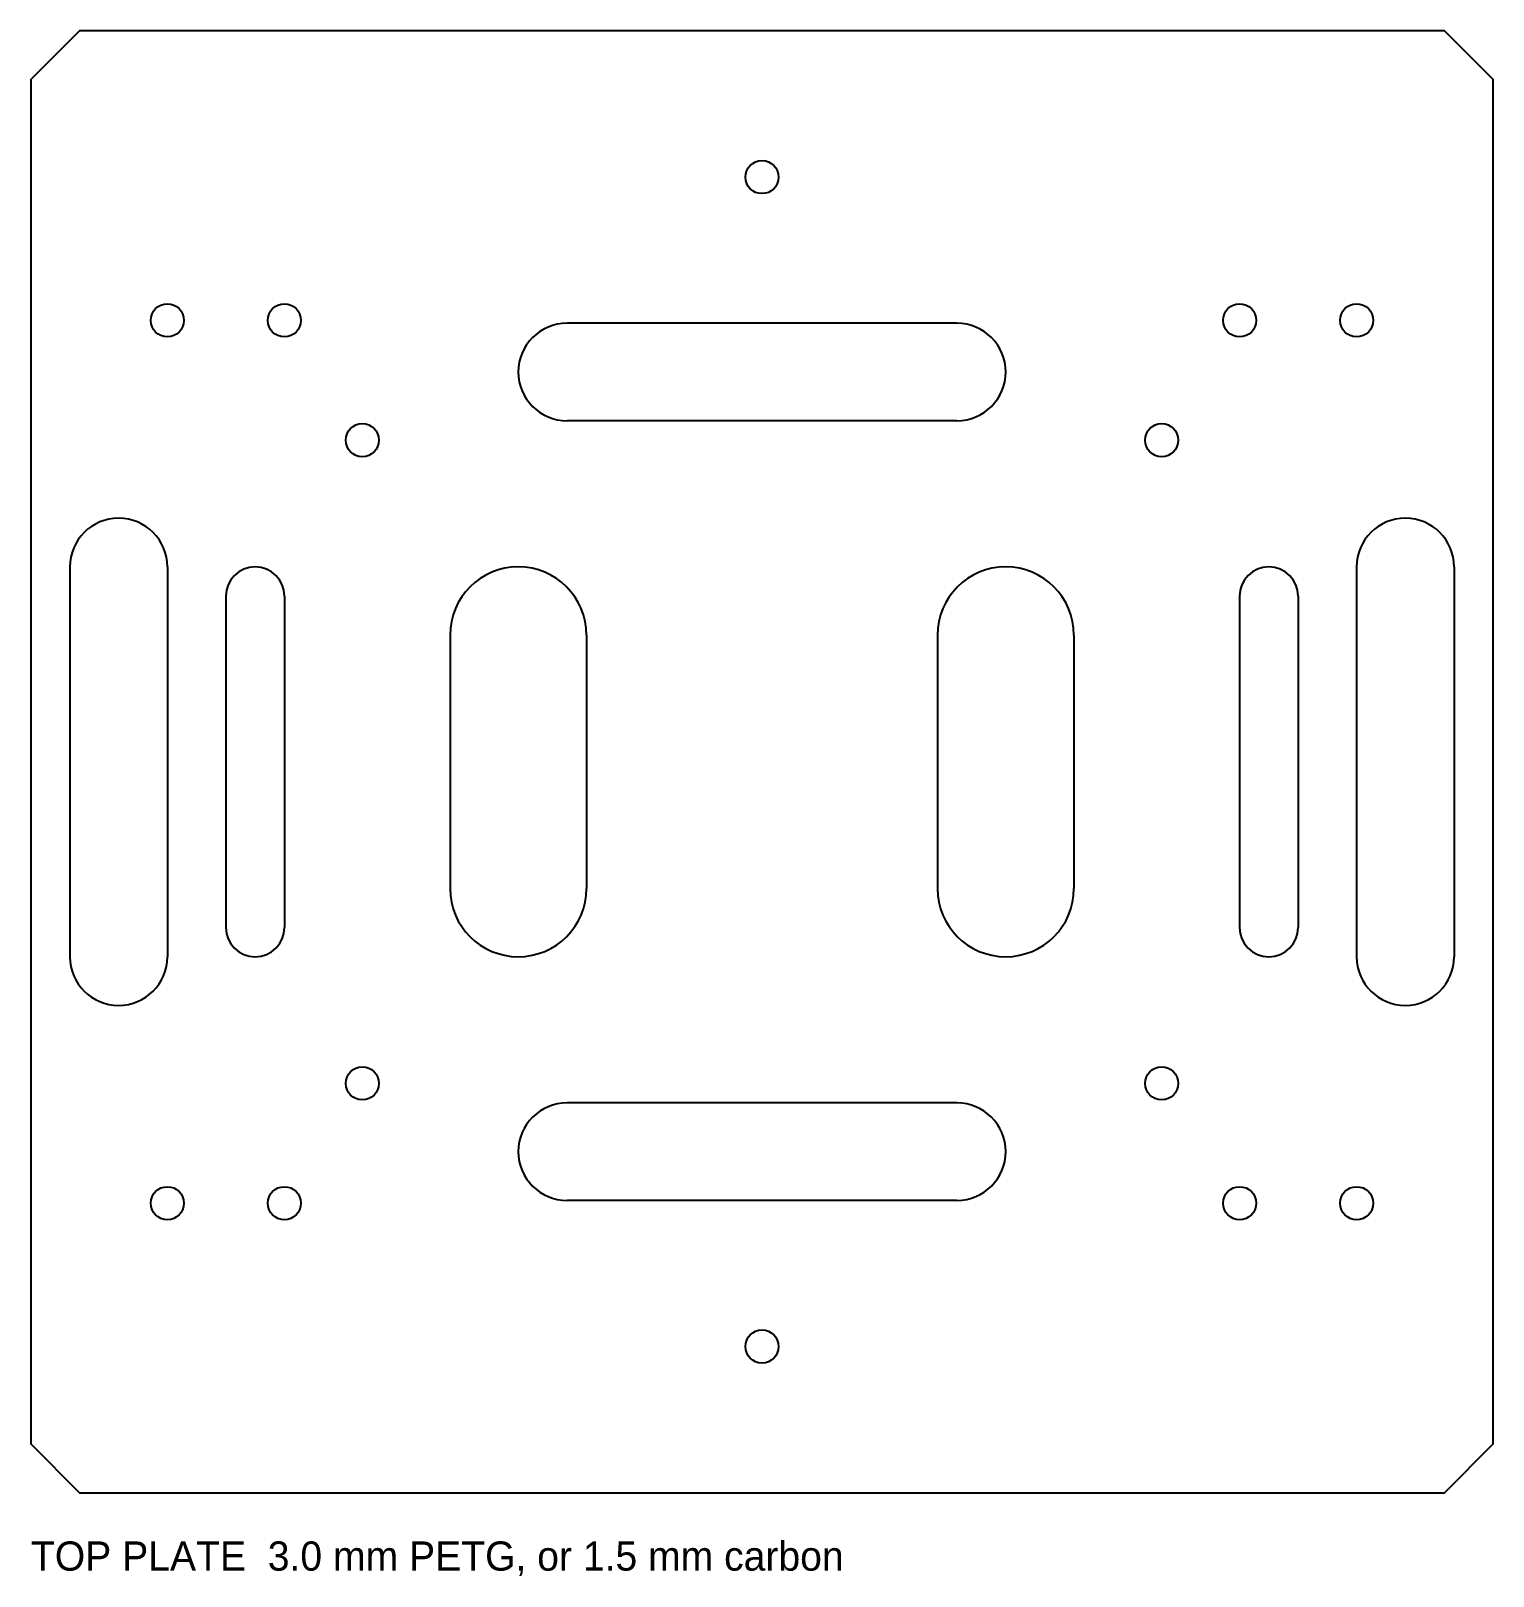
# Model space of a CAD drawing. Header units: millimetres. Extents: x -75 to 75, y -84 to 75.
import ezdxf

# ---------------------------------------------------------------- set-up
doc = ezdxf.new("R2010")
doc.units = ezdxf.units.MM
for name, color, linetype in [('CUT_INNER', 5, 'Continuous'), ('CUT_OUTER', 1, 'Continuous'), ('NOTES', 7, 'Continuous')]:
    doc.layers.add(name, color=color, linetype=linetype)

msp = doc.modelspace()

# ---------------------------------------------------------------- linework, layer by layer
at = {"layer": 'CUT_INNER'}
for p, q in [((20, 45), (-20, 45)), ((20, 35), (-20, 35)), ((-71, 20), (-71, -20)), ((-61, 20), (-61, -20)), ((61, 20), (61, -20)), ((71, 20), (71, -20)), ((-55, 17), (-55, -17)), ((-49, 17), (-49, -17)), ((49, 17), (49, -17)), ((55, 17), (55, -17)), ((-32, 13), (-32, -13)), ((-18, 13), (-18, -13)), ((18, 13), (18, -13)), ((32, 13), (32, -13)), ((20, -35), (-20, -35)), ((20, -45), (-20, -45))]:
    msp.add_line(p, q, dxfattribs=at)
for centre in [(0, 60), (-61, 45.3), (-49, 45.3), (49, 45.3), (61, 45.3), (-41, 33), (41, 33), (-41, -33), (41, -33), (-61, -45.3), (-49, -45.3), (49, -45.3), (61, -45.3), (0, -60)]:
    msp.add_circle(centre, 1.7, dxfattribs=at)
for centre, radius, start, end in [((-20, 40), 5, 90, 270), ((20, 40), 5, -90, 90), ((-66, 20), 5, 0, 180), ((66, 20), 5, 0, 180), ((-52, 17), 3, 0, 180), ((-25, 13), 7, 0, 180), ((25, 13), 7, 0, 180), ((52, 17), 3, 0, 180), ((-25, -13), 7, 180, 360), ((25, -13), 7, 180, 360), ((-52, -17), 3, 180, 360), ((52, -17), 3, 180, 360), ((-66, -20), 5, 180, 360), ((66, -20), 5, 180, 360), ((-20, -40), 5, 90, 270), ((20, -40), 5, -90, 90)]:
    msp.add_arc(centre, radius, start, end, dxfattribs=at)
at = {"layer": 'CUT_OUTER'}
msp.add_lwpolyline([(70, -75), (75, -70), (75, 70), (70, 75), (-70, 75), (-75, 70), (-75, -70), (-70, -75)], close=True, dxfattribs=at)

# ---------------------------------------------------------------- texts
at = {"layer": 'NOTES'}
msp.add_text('TOP PLATE  3.0 mm PETG, or 1.5 mm carbon', height=3, dxfattribs=at).set_placement((-75, -83))

doc.saveas('drawing.dxf')
